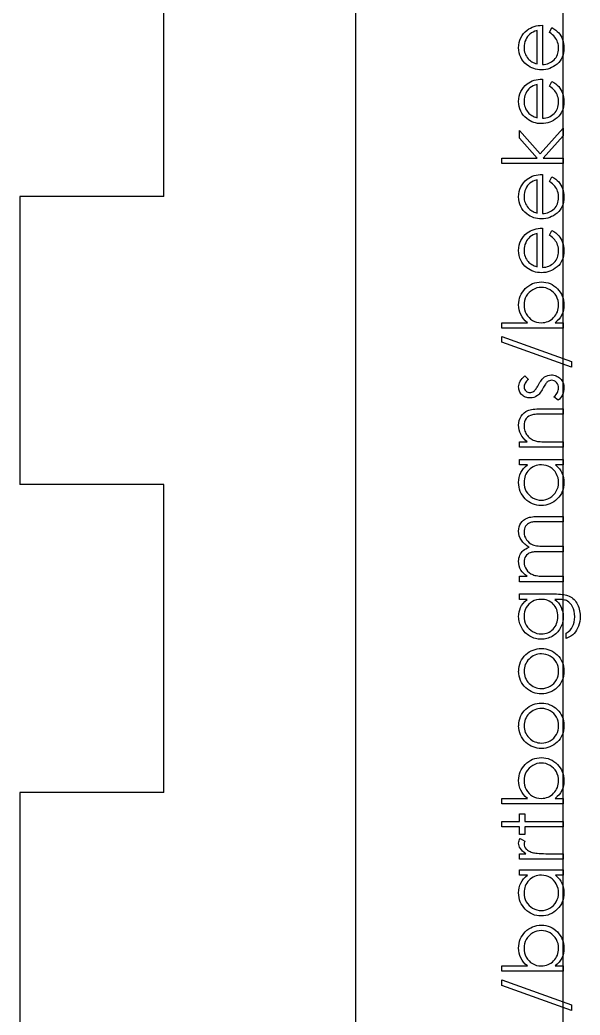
# Model space of a CAD drawing. Header units: millimetres. Extents: x -495 to 17, y 155 to 441.
# Drawn here: x -431.28 to -407.9, y 195.72 to 237.23 of the extents above; entities that cross this region are included whole.
import ezdxf

# ---------------------------------------------------------------- set-up
doc = ezdxf.new("R2010")
doc.units = ezdxf.units.MM

msp = doc.modelspace()

# ---------------------------------------------------------------- linework, layer by layer
at = {"color": 7, "linetype": 'Continuous', "lineweight": 25}
for p, q in [((-417.279, 317.286), (-417.279, 155.286)), ((-425.279, 229.857), (-425.279, 242.714)), ((-431.279, 229.857), (-431.279, 217.857)), ((-425.279, 229.857), (-431.279, 229.857)), ((-425.279, 217.857), (-431.279, 217.857)), ((-425.279, 205), (-425.279, 217.857)), ((-425.279, 205), (-431.279, 205)), ((-431.279, 205), (-431.279, 193))]:
    msp.add_line(p, q, dxfattribs=at)
at = {"color": 7, "linetype": 'Continuous'}
msp.add_line((-408.607, 164.056), (-408.607, 293.248), dxfattribs=at)
at = {"color": 7, "linetype": 'Continuous', "flags": 128}
for points in [[(-409.184, 236.709), (-409.079, 236.908), (-409.079, 236.908), (-408.995, 236.859), (-408.92, 236.807), (-408.854, 236.751), (-408.795, 236.69), (-408.744, 236.627), (-408.7, 236.56), (-408.662, 236.488), (-408.631, 236.413), (-408.607, 236.333), (-408.589, 236.249), (-408.578, 236.159), (-408.575, 236.064), (-408.575, 236.064), (-408.579, 235.959), (-408.593, 235.86), (-408.615, 235.767), (-408.647, 235.679), (-408.687, 235.598), (-408.737, 235.523), (-408.795, 235.452), (-408.863, 235.389), (-408.936, 235.332), (-409.012, 235.282), (-409.09, 235.241), (-409.17, 235.207), (-409.253, 235.179), (-409.338, 235.16), (-409.425, 235.149), (-409.515, 235.145), (-409.515, 235.145), (-409.599, 235.149), (-409.681, 235.158), (-409.761, 235.175), (-409.839, 235.198), (-409.914, 235.228), (-409.986, 235.264), (-410.057, 235.307), (-410.125, 235.356), (-410.125, 235.356), (-410.205, 235.425), (-410.274, 235.501), (-410.332, 235.581), (-410.38, 235.668), (-410.418, 235.76), (-410.444, 235.858), (-410.46, 235.961), (-410.466, 236.07), (-410.466, 236.07), (-410.46, 236.182), (-410.443, 236.289), (-410.415, 236.389), (-410.375, 236.484), (-410.325, 236.573), (-410.263, 236.656), (-410.19, 236.734), (-410.106, 236.806), (-410.106, 236.806), (-410.04, 236.852), (-409.971, 236.891), (-409.898, 236.925), (-409.821, 236.953), (-409.739, 236.975), (-409.654, 236.991), (-409.565, 237), (-409.472, 237.004), (-409.472, 237.004), (-409.472, 235.37), (-409.472, 235.37), (-409.4, 235.374), (-409.331, 235.384), (-409.265, 235.4), (-409.203, 235.422), (-409.144, 235.449), (-409.089, 235.482), (-409.037, 235.522), (-408.988, 235.566), (-408.944, 235.615), (-408.905, 235.667), (-408.873, 235.721), (-408.846, 235.779), (-408.825, 235.839), (-408.811, 235.902), (-408.802, 235.968), (-408.799, 236.036), (-408.799, 236.036), (-408.801, 236.103), (-408.809, 236.169), (-408.823, 236.234), (-408.842, 236.298), (-408.865, 236.36), (-408.892, 236.416), (-408.922, 236.468), (-408.955, 236.515), (-408.996, 236.561), (-409.047, 236.608), (-409.11, 236.658), (-409.184, 236.709)], [(-409.696, 236.78), (-409.785, 236.754), (-409.864, 236.721), (-409.934, 236.683), (-409.994, 236.64), (-410.047, 236.591), (-410.094, 236.534), (-410.137, 236.47), (-410.173, 236.398), (-410.203, 236.322), (-410.224, 236.244), (-410.237, 236.164), (-410.241, 236.081), (-410.241, 236.081), (-410.239, 236.014), (-410.231, 235.949), (-410.217, 235.887), (-410.198, 235.827), (-410.174, 235.769), (-410.145, 235.714), (-410.11, 235.661), (-410.07, 235.611), (-410.07, 235.611), (-410.037, 235.576), (-410, 235.543), (-409.959, 235.513), (-409.914, 235.484), (-409.866, 235.458), (-409.813, 235.434), (-409.757, 235.413), (-409.696, 235.393), (-409.696, 235.393), (-409.696, 236.78)], [(-409.184, 234.465), (-409.079, 234.665), (-409.079, 234.665), (-408.995, 234.616), (-408.92, 234.563), (-408.854, 234.507), (-408.795, 234.447), (-408.744, 234.383), (-408.7, 234.316), (-408.662, 234.244), (-408.631, 234.169), (-408.607, 234.09), (-408.589, 234.005), (-408.578, 233.915), (-408.575, 233.821), (-408.575, 233.821), (-408.579, 233.716), (-408.593, 233.616), (-408.615, 233.523), (-408.647, 233.436), (-408.687, 233.355), (-408.737, 233.279), (-408.795, 233.209), (-408.863, 233.145), (-408.936, 233.088), (-409.012, 233.039), (-409.09, 232.997), (-409.17, 232.963), (-409.253, 232.936), (-409.338, 232.917), (-409.425, 232.906), (-409.515, 232.902), (-409.515, 232.902), (-409.599, 232.905), (-409.681, 232.915), (-409.761, 232.931), (-409.839, 232.954), (-409.914, 232.984), (-409.986, 233.02), (-410.057, 233.063), (-410.125, 233.112), (-410.125, 233.112), (-410.205, 233.182), (-410.274, 233.257), (-410.332, 233.338), (-410.38, 233.424), (-410.418, 233.516), (-410.444, 233.614), (-410.46, 233.717), (-410.466, 233.826), (-410.466, 233.826), (-410.46, 233.939), (-410.443, 234.045), (-410.415, 234.146), (-410.375, 234.24), (-410.325, 234.33), (-410.263, 234.413), (-410.19, 234.49), (-410.106, 234.562), (-410.106, 234.562), (-410.04, 234.608), (-409.971, 234.648), (-409.898, 234.682), (-409.821, 234.709), (-409.739, 234.731), (-409.654, 234.747), (-409.565, 234.757), (-409.472, 234.761), (-409.472, 234.761), (-409.472, 233.126), (-409.472, 233.126), (-409.4, 233.131), (-409.331, 233.141), (-409.265, 233.157), (-409.203, 233.179), (-409.144, 233.206), (-409.089, 233.239), (-409.037, 233.278), (-408.988, 233.323), (-408.944, 233.372), (-408.905, 233.423), (-408.873, 233.478), (-408.846, 233.535), (-408.825, 233.595), (-408.811, 233.659), (-408.802, 233.724), (-408.799, 233.793), (-408.799, 233.793), (-408.801, 233.86), (-408.809, 233.925), (-408.823, 233.991), (-408.842, 234.055), (-408.865, 234.116), (-408.892, 234.173), (-408.922, 234.224), (-408.955, 234.272), (-408.996, 234.317), (-409.047, 234.365), (-409.11, 234.414), (-409.184, 234.465)], [(-409.696, 234.536), (-409.785, 234.51), (-409.864, 234.477), (-409.934, 234.44), (-409.994, 234.397), (-410.047, 234.348), (-410.094, 234.291), (-410.137, 234.226), (-410.173, 234.155), (-410.203, 234.079), (-410.224, 234), (-410.237, 233.92), (-410.241, 233.838), (-410.241, 233.838), (-410.239, 233.771), (-410.231, 233.706), (-410.217, 233.643), (-410.198, 233.583), (-410.174, 233.525), (-410.145, 233.47), (-410.11, 233.418), (-410.07, 233.367), (-410.07, 233.367), (-410.037, 233.332), (-410, 233.299), (-409.959, 233.269), (-409.914, 233.241), (-409.866, 233.215), (-409.813, 233.191), (-409.757, 233.169), (-409.696, 233.15), (-409.696, 233.15), (-409.696, 234.536)], [(-411.17, 231.235), (-411.171, 231.46), (-411.171, 231.46), (-409.688, 231.46), (-409.688, 231.46), (-410.434, 232.291), (-410.434, 232.291), (-410.434, 232.613), (-410.434, 232.613), (-409.568, 231.649), (-409.568, 231.649), (-408.607, 232.71), (-408.607, 232.71), (-408.607, 232.388), (-408.607, 232.388), (-409.448, 231.46), (-409.448, 231.46), (-408.607, 231.46), (-408.607, 231.46), (-408.607, 231.235), (-408.607, 231.235), (-411.171, 231.235)], [(-409.184, 230.491), (-409.079, 230.69), (-409.079, 230.69), (-408.995, 230.641), (-408.92, 230.589), (-408.854, 230.533), (-408.795, 230.472), (-408.744, 230.409), (-408.7, 230.342), (-408.662, 230.27), (-408.631, 230.195), (-408.607, 230.115), (-408.589, 230.031), (-408.578, 229.941), (-408.575, 229.846), (-408.575, 229.846), (-408.579, 229.741), (-408.593, 229.642), (-408.615, 229.549), (-408.647, 229.461), (-408.687, 229.38), (-408.737, 229.305), (-408.795, 229.234), (-408.863, 229.171), (-408.936, 229.114), (-409.012, 229.064), (-409.09, 229.023), (-409.17, 228.989), (-409.253, 228.962), (-409.338, 228.943), (-409.425, 228.931), (-409.515, 228.927), (-409.515, 228.927), (-409.599, 228.931), (-409.681, 228.941), (-409.761, 228.957), (-409.839, 228.98), (-409.914, 229.01), (-409.986, 229.046), (-410.057, 229.089), (-410.125, 229.138), (-410.125, 229.138), (-410.205, 229.207), (-410.274, 229.283), (-410.332, 229.363), (-410.38, 229.45), (-410.418, 229.542), (-410.444, 229.64), (-410.46, 229.743), (-410.466, 229.852), (-410.466, 229.852), (-410.46, 229.964), (-410.443, 230.071), (-410.415, 230.171), (-410.375, 230.266), (-410.325, 230.355), (-410.263, 230.438), (-410.19, 230.516), (-410.106, 230.588), (-410.106, 230.588), (-410.04, 230.634), (-409.971, 230.673), (-409.898, 230.707), (-409.821, 230.735), (-409.739, 230.757), (-409.654, 230.773), (-409.565, 230.782), (-409.472, 230.786), (-409.472, 230.786), (-409.472, 229.152), (-409.472, 229.152), (-409.4, 229.156), (-409.331, 229.166), (-409.265, 229.182), (-409.203, 229.204), (-409.144, 229.231), (-409.089, 229.265), (-409.037, 229.304), (-408.988, 229.348), (-408.944, 229.397), (-408.905, 229.449), (-408.873, 229.503), (-408.846, 229.561), (-408.825, 229.621), (-408.811, 229.684), (-408.802, 229.75), (-408.799, 229.818), (-408.799, 229.818), (-408.801, 229.886), (-408.809, 229.951), (-408.823, 230.016), (-408.842, 230.08), (-408.865, 230.142), (-408.892, 230.199), (-408.922, 230.25), (-408.955, 230.297), (-408.996, 230.343), (-409.047, 230.39), (-409.11, 230.44), (-409.184, 230.491)], [(-409.696, 230.562), (-409.785, 230.536), (-409.864, 230.503), (-409.934, 230.465), (-409.994, 230.422), (-410.047, 230.373), (-410.094, 230.316), (-410.137, 230.252), (-410.173, 230.18), (-410.203, 230.104), (-410.224, 230.026), (-410.237, 229.946), (-410.241, 229.863), (-410.241, 229.863), (-410.239, 229.796), (-410.231, 229.731), (-410.217, 229.669), (-410.198, 229.609), (-410.174, 229.551), (-410.145, 229.496), (-410.11, 229.443), (-410.07, 229.393), (-410.07, 229.393), (-410.037, 229.358), (-410, 229.325), (-409.959, 229.295), (-409.914, 229.267), (-409.866, 229.24), (-409.813, 229.216), (-409.757, 229.195), (-409.696, 229.175), (-409.696, 229.175), (-409.696, 230.562)], [(-409.184, 228.247), (-409.079, 228.447), (-409.079, 228.447), (-408.995, 228.398), (-408.92, 228.345), (-408.854, 228.289), (-408.795, 228.229), (-408.744, 228.165), (-408.7, 228.098), (-408.662, 228.027), (-408.631, 227.951), (-408.607, 227.872), (-408.589, 227.787), (-408.578, 227.698), (-408.575, 227.603), (-408.575, 227.603), (-408.579, 227.498), (-408.593, 227.399), (-408.615, 227.305), (-408.647, 227.218), (-408.687, 227.137), (-408.737, 227.061), (-408.795, 226.991), (-408.863, 226.927), (-408.936, 226.87), (-409.012, 226.821), (-409.09, 226.779), (-409.17, 226.745), (-409.253, 226.718), (-409.338, 226.699), (-409.425, 226.688), (-409.515, 226.684), (-409.515, 226.684), (-409.599, 226.687), (-409.681, 226.697), (-409.761, 226.713), (-409.839, 226.736), (-409.914, 226.766), (-409.986, 226.802), (-410.057, 226.845), (-410.125, 226.894), (-410.125, 226.894), (-410.205, 226.964), (-410.274, 227.039), (-410.332, 227.12), (-410.38, 227.206), (-410.418, 227.298), (-410.444, 227.396), (-410.46, 227.499), (-410.466, 227.608), (-410.466, 227.608), (-410.46, 227.721), (-410.443, 227.827), (-410.415, 227.928), (-410.375, 228.023), (-410.325, 228.112), (-410.263, 228.195), (-410.19, 228.272), (-410.106, 228.344), (-410.106, 228.344), (-410.04, 228.39), (-409.971, 228.43), (-409.898, 228.464), (-409.821, 228.491), (-409.739, 228.513), (-409.654, 228.529), (-409.565, 228.539), (-409.472, 228.543), (-409.472, 228.543), (-409.472, 226.908), (-409.472, 226.908), (-409.4, 226.913), (-409.331, 226.923), (-409.265, 226.939), (-409.203, 226.961), (-409.144, 226.988), (-409.089, 227.021), (-409.037, 227.06), (-408.988, 227.105), (-408.944, 227.154), (-408.905, 227.205), (-408.873, 227.26), (-408.846, 227.317), (-408.825, 227.378), (-408.811, 227.441), (-408.802, 227.506), (-408.799, 227.575), (-408.799, 227.575), (-408.801, 227.642), (-408.809, 227.708), (-408.823, 227.773), (-408.842, 227.837), (-408.865, 227.898), (-408.892, 227.955), (-408.922, 228.007), (-408.955, 228.054), (-408.996, 228.099), (-409.047, 228.147), (-409.11, 228.196), (-409.184, 228.247)], [(-409.696, 228.319), (-409.785, 228.292), (-409.864, 228.259), (-409.934, 228.222), (-409.994, 228.179), (-410.047, 228.13), (-410.094, 228.073), (-410.137, 228.009), (-410.173, 227.937), (-410.203, 227.861), (-410.224, 227.782), (-410.237, 227.702), (-410.241, 227.62), (-410.241, 227.62), (-410.239, 227.553), (-410.231, 227.488), (-410.217, 227.425), (-410.198, 227.365), (-410.174, 227.307), (-410.145, 227.252), (-410.11, 227.2), (-410.07, 227.149), (-410.07, 227.149), (-410.037, 227.114), (-410, 227.082), (-409.959, 227.051), (-409.914, 227.023), (-409.866, 226.997), (-409.813, 226.973), (-409.757, 226.951), (-409.696, 226.932), (-409.696, 226.932), (-409.696, 228.319)], [(-408.607, 224.376), (-411.171, 224.376), (-411.171, 224.376), (-411.171, 224.601), (-411.171, 224.601), (-410.102, 224.601), (-410.102, 224.601), (-410.188, 224.678), (-410.261, 224.76), (-410.324, 224.846), (-410.375, 224.937), (-410.415, 225.033), (-410.443, 225.132), (-410.46, 225.237), (-410.466, 225.346), (-410.466, 225.346), (-410.461, 225.442), (-410.448, 225.536), (-410.427, 225.626), (-410.396, 225.712), (-410.357, 225.794), (-410.31, 225.873), (-410.254, 225.948), (-410.189, 226.02), (-410.118, 226.085), (-410.043, 226.142), (-409.964, 226.19), (-409.882, 226.23), (-409.797, 226.26), (-409.707, 226.282), (-409.614, 226.295), (-409.517, 226.299), (-409.517, 226.299), (-409.421, 226.295), (-409.329, 226.282), (-409.24, 226.26), (-409.155, 226.229), (-409.073, 226.189), (-408.996, 226.141), (-408.921, 226.083), (-408.851, 226.017), (-408.786, 225.945), (-408.73, 225.869), (-408.682, 225.79), (-408.644, 225.707), (-408.613, 225.62), (-408.592, 225.53), (-408.579, 225.436), (-408.575, 225.339), (-408.575, 225.339), (-408.58, 225.228), (-408.597, 225.122), (-408.625, 225.022), (-408.663, 224.927), (-408.714, 224.837), (-408.778, 224.753), (-408.855, 224.674), (-408.945, 224.601), (-408.945, 224.601), (-408.607, 224.601), (-408.607, 224.601), (-408.607, 224.376)], [(-408.799, 225.337), (-408.805, 225.435), (-408.822, 225.529), (-408.852, 225.619), (-408.893, 225.706), (-408.945, 225.786), (-409.006, 225.858), (-409.077, 225.921), (-409.157, 225.975), (-409.244, 226.019), (-409.332, 226.05), (-409.423, 226.069), (-409.517, 226.075), (-409.517, 226.075), (-409.61, 226.068), (-409.702, 226.05), (-409.791, 226.018), (-409.878, 225.974), (-409.959, 225.919), (-410.031, 225.856), (-410.093, 225.784), (-410.146, 225.703), (-410.188, 225.617), (-410.217, 225.528), (-410.235, 225.435), (-410.241, 225.34), (-410.241, 225.34), (-410.235, 225.243), (-410.217, 225.149), (-410.188, 225.057), (-410.146, 224.967), (-410.093, 224.884), (-410.033, 224.811), (-409.965, 224.748), (-409.888, 224.695), (-409.805, 224.654), (-409.716, 224.624), (-409.622, 224.607), (-409.524, 224.601), (-409.524, 224.601), (-409.448, 224.604), (-409.375, 224.614), (-409.306, 224.631), (-409.24, 224.654), (-409.177, 224.684), (-409.117, 224.72), (-409.06, 224.763), (-409.007, 224.813), (-408.958, 224.867), (-408.916, 224.926), (-408.88, 224.986), (-408.851, 225.05), (-408.828, 225.117), (-408.812, 225.188), (-408.802, 225.261), (-408.799, 225.337)], [(-411.17, 224.024), (-408.254, 222.978), (-408.254, 222.978), (-408.254, 222.742), (-408.254, 222.742), (-411.171, 223.787), (-411.171, 223.787), (-411.171, 224.024)], [(-410.206, 222.389), (-410.049, 222.237), (-410.049, 222.237), (-410.094, 222.197), (-410.133, 222.157), (-410.166, 222.117), (-410.193, 222.078), (-410.214, 222.038), (-410.229, 221.999), (-410.238, 221.96), (-410.241, 221.921), (-410.241, 221.921), (-410.237, 221.874), (-410.223, 221.831), (-410.2, 221.79), (-410.168, 221.754), (-410.129, 221.723), (-410.087, 221.701), (-410.043, 221.688), (-409.995, 221.684), (-409.995, 221.684), (-409.952, 221.688), (-409.911, 221.699), (-409.87, 221.719), (-409.83, 221.746), (-409.83, 221.746), (-409.809, 221.764), (-409.788, 221.786), (-409.765, 221.812), (-409.742, 221.842), (-409.718, 221.877), (-409.693, 221.916), (-409.668, 221.959), (-409.641, 222.007), (-409.641, 222.007), (-409.608, 222.065), (-409.576, 222.118), (-409.543, 222.167), (-409.511, 222.21), (-409.479, 222.249), (-409.447, 222.283), (-409.416, 222.312), (-409.385, 222.336), (-409.385, 222.336), (-409.32, 222.373), (-409.251, 222.4), (-409.179, 222.416), (-409.102, 222.421), (-409.102, 222.421), (-409.048, 222.419), (-408.996, 222.412), (-408.946, 222.4), (-408.899, 222.383), (-408.853, 222.361), (-408.809, 222.335), (-408.768, 222.304), (-408.728, 222.268), (-408.692, 222.228), (-408.661, 222.187), (-408.635, 222.143), (-408.613, 222.096), (-408.596, 222.047), (-408.584, 221.995), (-408.577, 221.942), (-408.575, 221.886), (-408.575, 221.886), (-408.579, 221.81), (-408.591, 221.736), (-408.612, 221.664), (-408.641, 221.594), (-408.677, 221.527), (-408.719, 221.467), (-408.767, 221.412), (-408.822, 221.363), (-408.822, 221.363), (-408.991, 221.512), (-408.991, 221.512), (-408.946, 221.555), (-408.907, 221.599), (-408.874, 221.643), (-408.847, 221.688), (-408.826, 221.733), (-408.811, 221.78), (-408.802, 221.827), (-408.799, 221.874), (-408.799, 221.874), (-408.804, 221.939), (-408.821, 221.998), (-408.848, 222.053), (-408.887, 222.103), (-408.932, 222.144), (-408.982, 222.173), (-409.035, 222.191), (-409.093, 222.197), (-409.093, 222.197), (-409.14, 222.193), (-409.185, 222.181), (-409.228, 222.162), (-409.267, 222.135), (-409.267, 222.135), (-409.286, 222.118), (-409.307, 222.095), (-409.329, 222.068), (-409.351, 222.035), (-409.376, 221.998), (-409.401, 221.956), (-409.427, 221.91), (-409.455, 221.858), (-409.455, 221.858), (-409.487, 221.803), (-409.519, 221.752), (-409.55, 221.705), (-409.581, 221.663), (-409.612, 221.626), (-409.643, 221.594), (-409.674, 221.566), (-409.705, 221.543), (-409.705, 221.543), (-409.768, 221.507), (-409.837, 221.481), (-409.909, 221.465), (-409.986, 221.46), (-409.986, 221.46), (-410.037, 221.462), (-410.085, 221.468), (-410.131, 221.478), (-410.175, 221.492), (-410.217, 221.511), (-410.257, 221.533), (-410.294, 221.56), (-410.329, 221.59), (-410.361, 221.624), (-410.389, 221.66), (-410.413, 221.698), (-410.432, 221.738), (-410.447, 221.781), (-410.457, 221.826), (-410.464, 221.872), (-410.466, 221.921), (-410.466, 221.921), (-410.462, 221.979), (-410.45, 222.037), (-410.429, 222.096), (-410.4, 222.155), (-410.364, 222.213), (-410.319, 222.271), (-410.267, 222.33), (-410.206, 222.389)], [(-410.434, 219.408), (-410.434, 219.633), (-410.434, 219.633), (-410.104, 219.633), (-410.104, 219.633), (-410.192, 219.706), (-410.267, 219.783), (-410.33, 219.864), (-410.379, 219.95), (-410.417, 220.038), (-410.444, 220.131), (-410.46, 220.228), (-410.466, 220.328), (-410.466, 220.328), (-410.459, 220.429), (-410.44, 220.524), (-410.407, 220.613), (-410.362, 220.696), (-410.306, 220.771), (-410.241, 220.837), (-410.168, 220.891), (-410.084, 220.934), (-410.037, 220.952), (-409.985, 220.968), (-409.926, 220.981), (-409.861, 220.992), (-409.79, 221), (-409.712, 221.006), (-409.629, 221.01), (-409.54, 221.011), (-409.54, 221.011), (-408.607, 221.011), (-408.607, 221.011), (-408.607, 220.786), (-408.607, 220.786), (-409.466, 220.786), (-409.466, 220.786), (-409.541, 220.786), (-409.609, 220.785), (-409.67, 220.783), (-409.725, 220.78), (-409.774, 220.776), (-409.817, 220.771), (-409.853, 220.766), (-409.882, 220.76), (-409.882, 220.76), (-409.966, 220.734), (-410.038, 220.699), (-410.101, 220.654), (-410.151, 220.599), (-410.191, 220.535), (-410.219, 220.462), (-410.236, 220.38), (-410.241, 220.289), (-410.241, 220.289), (-410.239, 220.235), (-410.233, 220.182), (-410.222, 220.13), (-410.206, 220.081), (-410.187, 220.032), (-410.163, 219.985), (-410.135, 219.94), (-410.102, 219.896), (-410.066, 219.854), (-410.028, 219.816), (-409.988, 219.782), (-409.946, 219.752), (-409.902, 219.725), (-409.856, 219.702), (-409.808, 219.683), (-409.757, 219.667), (-409.757, 219.667), (-409.72, 219.659), (-409.676, 219.652), (-409.626, 219.646), (-409.568, 219.641), (-409.503, 219.638), (-409.431, 219.635), (-409.353, 219.633), (-409.267, 219.633), (-409.267, 219.633), (-408.607, 219.633), (-408.607, 219.633), (-408.607, 219.408), (-408.607, 219.408), (-410.434, 219.408)], [(-410.434, 218.895), (-408.607, 218.895), (-408.607, 218.895), (-408.607, 218.671), (-408.607, 218.671), (-408.923, 218.671), (-408.923, 218.671), (-408.838, 218.593), (-408.766, 218.512), (-408.706, 218.425), (-408.658, 218.334), (-408.622, 218.238), (-408.596, 218.138), (-408.58, 218.034), (-408.575, 217.925), (-408.575, 217.925), (-408.579, 217.828), (-408.592, 217.735), (-408.614, 217.645), (-408.644, 217.559), (-408.683, 217.477), (-408.73, 217.398), (-408.786, 217.323), (-408.852, 217.251), (-408.923, 217.186), (-408.997, 217.129), (-409.076, 217.082), (-409.158, 217.042), (-409.245, 217.011), (-409.334, 216.99), (-409.428, 216.977), (-409.525, 216.972), (-409.525, 216.972), (-409.62, 216.977), (-409.712, 216.99), (-409.801, 217.012), (-409.886, 217.043), (-409.967, 217.083), (-410.044, 217.131), (-410.119, 217.188), (-410.19, 217.254), (-410.254, 217.326), (-410.31, 217.402), (-410.358, 217.481), (-410.396, 217.564), (-410.427, 217.651), (-410.449, 217.741), (-410.461, 217.835), (-410.466, 217.932), (-410.466, 217.932), (-410.46, 218.044), (-410.444, 218.15), (-410.416, 218.25), (-410.377, 218.346), (-410.326, 218.435), (-410.262, 218.52), (-410.185, 218.598), (-410.095, 218.671), (-410.095, 218.671), (-410.434, 218.671), (-410.434, 218.671), (-410.434, 218.895)], [(-410.241, 217.935), (-410.235, 217.837), (-410.218, 217.743), (-410.188, 217.652), (-410.147, 217.566), (-410.095, 217.486), (-410.034, 217.414), (-409.963, 217.351), (-409.883, 217.296), (-409.797, 217.253), (-409.707, 217.222), (-409.616, 217.203), (-409.523, 217.197), (-409.523, 217.197), (-409.429, 217.203), (-409.338, 217.222), (-409.25, 217.253), (-409.163, 217.297), (-409.081, 217.352), (-409.009, 217.416), (-408.947, 217.488), (-408.895, 217.568), (-408.853, 217.655), (-408.823, 217.745), (-408.805, 217.837), (-408.799, 217.933), (-408.799, 217.933), (-408.805, 218.03), (-408.822, 218.125), (-408.853, 218.216), (-408.894, 218.305), (-408.946, 218.388), (-409.006, 218.461), (-409.074, 218.523), (-409.151, 218.576), (-409.235, 218.617), (-409.323, 218.648), (-409.417, 218.665), (-409.516, 218.671), (-409.516, 218.671), (-409.592, 218.668), (-409.664, 218.658), (-409.734, 218.641), (-409.8, 218.618), (-409.863, 218.588), (-409.923, 218.551), (-409.98, 218.508), (-410.033, 218.458), (-410.082, 218.404), (-410.125, 218.346), (-410.16, 218.285), (-410.189, 218.221), (-410.212, 218.154), (-410.228, 218.084), (-410.238, 218.011), (-410.241, 217.935)], [(-410.434, 213.799), (-410.434, 214.024), (-410.434, 214.024), (-410.116, 214.024), (-410.116, 214.024), (-410.198, 214.086), (-410.268, 214.149), (-410.326, 214.212), (-410.373, 214.277), (-410.373, 214.277), (-410.414, 214.368), (-410.443, 214.461), (-410.46, 214.556), (-410.466, 214.654), (-410.466, 214.654), (-410.462, 214.72), (-410.453, 214.784), (-410.436, 214.846), (-410.413, 214.907), (-410.384, 214.965), (-410.352, 215.016), (-410.315, 215.063), (-410.274, 215.103), (-410.226, 215.14), (-410.168, 215.174), (-410.101, 215.206), (-410.024, 215.235), (-410.024, 215.235), (-410.077, 215.265), (-410.126, 215.297), (-410.172, 215.331), (-410.215, 215.367), (-410.254, 215.404), (-410.291, 215.443), (-410.324, 215.484), (-410.353, 215.528), (-410.402, 215.617), (-410.438, 215.71), (-410.459, 215.805), (-410.466, 215.905), (-410.466, 215.905), (-410.46, 215.997), (-410.442, 216.083), (-410.413, 216.164), (-410.371, 216.239), (-410.319, 216.306), (-410.257, 216.365), (-410.186, 216.414), (-410.106, 216.454), (-410.061, 216.47), (-410.01, 216.484), (-409.954, 216.496), (-409.893, 216.506), (-409.827, 216.514), (-409.755, 216.519), (-409.678, 216.523), (-409.596, 216.524), (-409.596, 216.524), (-408.607, 216.524), (-408.607, 216.524), (-408.607, 216.299), (-408.607, 216.299), (-409.597, 216.299), (-409.597, 216.299), (-409.667, 216.299), (-409.732, 216.297), (-409.791, 216.293), (-409.844, 216.289), (-409.891, 216.283), (-409.933, 216.275), (-409.969, 216.267), (-409.999, 216.257), (-410.051, 216.232), (-410.098, 216.199), (-410.139, 216.159), (-410.175, 216.111), (-410.204, 216.058), (-410.225, 215.999), (-410.237, 215.935), (-410.241, 215.866), (-410.241, 215.866), (-410.235, 215.781), (-410.216, 215.701), (-410.185, 215.623), (-410.141, 215.55), (-410.087, 215.482), (-410.024, 215.425), (-409.953, 215.378), (-409.874, 215.34), (-409.829, 215.324), (-409.777, 215.311), (-409.718, 215.3), (-409.651, 215.29), (-409.579, 215.283), (-409.499, 215.278), (-409.411, 215.275), (-409.317, 215.274), (-409.317, 215.274), (-408.607, 215.274), (-408.607, 215.274), (-408.607, 215.049), (-408.607, 215.049), (-409.536, 215.049), (-409.536, 215.049), (-409.614, 215.049), (-409.687, 215.047), (-409.752, 215.043), (-409.812, 215.039), (-409.864, 215.033), (-409.91, 215.026), (-409.949, 215.017), (-409.982, 215.007), (-410.038, 214.983), (-410.088, 214.95), (-410.132, 214.91), (-410.171, 214.861), (-410.202, 214.807), (-410.224, 214.748), (-410.237, 214.684), (-410.241, 214.615), (-410.241, 214.615), (-410.235, 214.533), (-410.217, 214.455), (-410.186, 214.379), (-410.144, 214.306), (-410.09, 214.238), (-410.029, 214.18), (-409.959, 214.132), (-409.881, 214.093), (-409.837, 214.077), (-409.788, 214.063), (-409.732, 214.051), (-409.672, 214.041), (-409.606, 214.033), (-409.535, 214.028), (-409.458, 214.025), (-409.375, 214.024), (-409.375, 214.024), (-408.607, 214.024), (-408.607, 214.024), (-408.607, 213.799), (-408.607, 213.799), (-410.434, 213.799)], [(-410.434, 213.062), (-410.434, 213.286), (-410.434, 213.286), (-408.984, 213.286), (-408.984, 213.286), (-408.891, 213.285), (-408.805, 213.282), (-408.725, 213.277), (-408.652, 213.27), (-408.585, 213.26), (-408.525, 213.249), (-408.471, 213.235), (-408.423, 213.22), (-408.423, 213.22), (-408.362, 213.195), (-408.305, 213.166), (-408.252, 213.133), (-408.201, 213.095), (-408.155, 213.053), (-408.112, 213.008), (-408.073, 212.957), (-408.037, 212.903), (-408.005, 212.845), (-407.978, 212.785), (-407.955, 212.721), (-407.936, 212.654), (-407.921, 212.585), (-407.91, 212.513), (-407.903, 212.438), (-407.901, 212.36), (-407.901, 212.36), (-407.905, 212.247), (-407.918, 212.14), (-407.939, 212.038), (-407.969, 211.943), (-408.005, 211.855), (-408.047, 211.775), (-408.095, 211.704), (-408.148, 211.642), (-408.211, 211.585), (-408.287, 211.53), (-408.376, 211.478), (-408.478, 211.427), (-408.478, 211.427), (-408.478, 211.652), (-408.478, 211.652), (-408.394, 211.708), (-408.322, 211.773), (-408.262, 211.845), (-408.212, 211.925), (-408.174, 212.013), (-408.147, 212.112), (-408.131, 212.22), (-408.126, 212.339), (-408.126, 212.339), (-408.131, 212.456), (-408.147, 212.564), (-408.174, 212.662), (-408.212, 212.751), (-408.259, 212.829), (-408.31, 212.895), (-408.367, 212.948), (-408.429, 212.99), (-408.465, 213.008), (-408.505, 213.022), (-408.552, 213.034), (-408.603, 213.044), (-408.66, 213.052), (-408.722, 213.058), (-408.789, 213.061), (-408.862, 213.062), (-408.862, 213.062), (-408.957, 213.062), (-408.957, 213.062), (-408.877, 212.992), (-408.807, 212.915), (-408.747, 212.83), (-408.697, 212.738), (-408.658, 212.641), (-408.629, 212.541), (-408.612, 212.438), (-408.607, 212.332), (-408.607, 212.332), (-408.609, 212.269), (-408.614, 212.208), (-408.624, 212.147), (-408.638, 212.088), (-408.655, 212.029), (-408.676, 211.971), (-408.702, 211.914), (-408.731, 211.859), (-408.763, 211.805), (-408.798, 211.755), (-408.836, 211.707), (-408.877, 211.662), (-408.92, 211.621), (-408.965, 211.583), (-409.014, 211.548), (-409.065, 211.516), (-409.118, 211.488), (-409.173, 211.464), (-409.228, 211.443), (-409.285, 211.425), (-409.343, 211.412), (-409.403, 211.403), (-409.464, 211.397), (-409.526, 211.395), (-409.526, 211.395), (-409.588, 211.397), (-409.65, 211.403), (-409.71, 211.413), (-409.769, 211.427), (-409.827, 211.445), (-409.884, 211.466), (-409.94, 211.492), (-409.995, 211.521), (-410.048, 211.554), (-410.098, 211.59), (-410.145, 211.629), (-410.19, 211.671), (-410.231, 211.716), (-410.27, 211.765), (-410.306, 211.816), (-410.339, 211.87), (-410.368, 211.926), (-410.394, 211.982), (-410.416, 212.04), (-410.434, 212.098), (-410.448, 212.157), (-410.458, 212.217), (-410.464, 212.278), (-410.466, 212.339), (-410.466, 212.339), (-410.461, 212.44), (-410.446, 212.537), (-410.422, 212.63), (-410.388, 212.721), (-410.342, 212.808), (-410.281, 212.895), (-410.205, 212.979), (-410.114, 213.062), (-410.114, 213.062), (-410.434, 213.062)], [(-410.241, 212.357), (-410.235, 212.259), (-410.217, 212.164), (-410.188, 212.074), (-410.146, 211.986), (-410.093, 211.905), (-410.032, 211.833), (-409.961, 211.771), (-409.882, 211.717), (-409.796, 211.674), (-409.706, 211.644), (-409.613, 211.626), (-409.517, 211.62), (-409.517, 211.62), (-409.444, 211.623), (-409.375, 211.632), (-409.308, 211.648), (-409.245, 211.67), (-409.186, 211.698), (-409.129, 211.733), (-409.075, 211.774), (-409.025, 211.821), (-408.98, 211.873), (-408.94, 211.929), (-408.907, 211.989), (-408.88, 212.052), (-408.859, 212.12), (-408.843, 212.191), (-408.834, 212.265), (-408.831, 212.343), (-408.831, 212.343), (-408.834, 212.423), (-408.843, 212.498), (-408.858, 212.569), (-408.879, 212.636), (-408.906, 212.699), (-408.94, 212.758), (-408.979, 212.814), (-409.024, 212.865), (-409.074, 212.911), (-409.128, 212.951), (-409.186, 212.985), (-409.247, 213.013), (-409.312, 213.035), (-409.381, 213.05), (-409.453, 213.059), (-409.53, 213.062), (-409.53, 213.062), (-409.63, 213.057), (-409.723, 213.04), (-409.812, 213.011), (-409.895, 212.971), (-409.971, 212.921), (-410.038, 212.862), (-410.098, 212.793), (-410.149, 212.715), (-410.189, 212.63), (-410.218, 212.542), (-410.235, 212.451), (-410.241, 212.357)], [(-410.465, 210.066), (-410.461, 210.169), (-410.447, 210.267), (-410.423, 210.36), (-410.39, 210.449), (-410.348, 210.534), (-410.296, 210.614), (-410.235, 210.689), (-410.165, 210.76), (-410.165, 210.76), (-410.094, 210.819), (-410.021, 210.87), (-409.945, 210.913), (-409.865, 210.948), (-409.782, 210.976), (-409.696, 210.995), (-409.607, 211.007), (-409.515, 211.011), (-409.515, 211.011), (-409.422, 211.007), (-409.333, 210.994), (-409.246, 210.974), (-409.162, 210.945), (-409.081, 210.908), (-409.003, 210.862), (-408.929, 210.809), (-408.857, 210.746), (-408.79, 210.678), (-408.733, 210.605), (-408.685, 210.527), (-408.645, 210.444), (-408.614, 210.357), (-408.592, 210.265), (-408.579, 210.168), (-408.575, 210.066), (-408.575, 210.066), (-408.579, 209.964), (-408.592, 209.867), (-408.614, 209.775), (-408.645, 209.687), (-408.685, 209.604), (-408.733, 209.526), (-408.79, 209.453), (-408.857, 209.384), (-408.929, 209.322), (-409.003, 209.269), (-409.081, 209.223), (-409.162, 209.186), (-409.246, 209.157), (-409.333, 209.136), (-409.422, 209.124), (-409.515, 209.12), (-409.515, 209.12), (-409.607, 209.124), (-409.696, 209.135), (-409.781, 209.155), (-409.864, 209.182), (-409.943, 209.217), (-410.02, 209.261), (-410.093, 209.312), (-410.163, 209.37), (-410.163, 209.37), (-410.234, 209.441), (-410.295, 209.517), (-410.347, 209.597), (-410.39, 209.682), (-410.423, 209.771), (-410.447, 209.865), (-410.461, 209.964), (-410.466, 210.066)], [(-410.241, 210.065), (-410.238, 209.993), (-410.228, 209.923), (-410.211, 209.855), (-410.188, 209.79), (-410.158, 209.728), (-410.122, 209.668), (-410.078, 209.611), (-410.028, 209.556), (-409.974, 209.507), (-409.916, 209.464), (-409.856, 209.427), (-409.793, 209.397), (-409.727, 209.374), (-409.659, 209.358), (-409.588, 209.348), (-409.514, 209.344), (-409.514, 209.344), (-409.418, 209.35), (-409.325, 209.368), (-409.236, 209.399), (-409.15, 209.441), (-409.071, 209.493), (-409.001, 209.555), (-408.941, 209.625), (-408.891, 209.703), (-408.851, 209.787), (-408.822, 209.876), (-408.804, 209.969), (-408.799, 210.065), (-408.799, 210.065), (-408.804, 210.162), (-408.822, 210.255), (-408.851, 210.343), (-408.891, 210.427), (-408.941, 210.506), (-409.001, 210.576), (-409.071, 210.637), (-409.15, 210.689), (-409.236, 210.732), (-409.325, 210.762), (-409.418, 210.78), (-409.514, 210.786), (-409.514, 210.786), (-409.588, 210.783), (-409.659, 210.773), (-409.727, 210.756), (-409.793, 210.733), (-409.856, 210.703), (-409.916, 210.666), (-409.974, 210.623), (-410.028, 210.573), (-410.078, 210.519), (-410.122, 210.461), (-410.158, 210.402), (-410.188, 210.34), (-410.211, 210.275), (-410.228, 210.208), (-410.238, 210.137), (-410.241, 210.065)], [(-410.465, 207.791), (-410.461, 207.893), (-410.447, 207.991), (-410.423, 208.085), (-410.39, 208.174), (-410.348, 208.258), (-410.296, 208.338), (-410.235, 208.414), (-410.165, 208.485), (-410.165, 208.485), (-410.094, 208.543), (-410.021, 208.594), (-409.945, 208.638), (-409.865, 208.673), (-409.782, 208.7), (-409.696, 208.72), (-409.607, 208.731), (-409.515, 208.735), (-409.515, 208.735), (-409.422, 208.731), (-409.333, 208.719), (-409.246, 208.698), (-409.162, 208.669), (-409.081, 208.632), (-409.003, 208.586), (-408.929, 208.533), (-408.857, 208.471), (-408.79, 208.402), (-408.733, 208.329), (-408.685, 208.251), (-408.645, 208.169), (-408.614, 208.081), (-408.592, 207.989), (-408.579, 207.892), (-408.575, 207.791), (-408.575, 207.791), (-408.579, 207.689), (-408.592, 207.591), (-408.614, 207.499), (-408.645, 207.412), (-408.685, 207.328), (-408.733, 207.25), (-408.79, 207.177), (-408.857, 207.109), (-408.929, 207.046), (-409.003, 206.993), (-409.081, 206.947), (-409.162, 206.91), (-409.246, 206.881), (-409.333, 206.861), (-409.422, 206.848), (-409.515, 206.844), (-409.515, 206.844), (-409.607, 206.848), (-409.696, 206.86), (-409.781, 206.879), (-409.864, 206.907), (-409.943, 206.942), (-410.02, 206.985), (-410.093, 207.036), (-410.163, 207.095), (-410.163, 207.095), (-410.234, 207.166), (-410.295, 207.241), (-410.347, 207.321), (-410.39, 207.407), (-410.423, 207.496), (-410.447, 207.589), (-410.461, 207.688), (-410.466, 207.791)], [(-410.241, 207.79), (-410.238, 207.717), (-410.228, 207.647), (-410.211, 207.579), (-410.188, 207.515), (-410.158, 207.452), (-410.122, 207.393), (-410.078, 207.335), (-410.028, 207.281), (-409.974, 207.231), (-409.916, 207.188), (-409.856, 207.152), (-409.793, 207.122), (-409.727, 207.099), (-409.659, 207.082), (-409.588, 207.072), (-409.514, 207.069), (-409.514, 207.069), (-409.418, 207.075), (-409.325, 207.093), (-409.236, 207.123), (-409.15, 207.165), (-409.071, 207.218), (-409.001, 207.279), (-408.941, 207.349), (-408.891, 207.427), (-408.851, 207.512), (-408.822, 207.6), (-408.804, 207.693), (-408.799, 207.79), (-408.799, 207.79), (-408.804, 207.886), (-408.822, 207.979), (-408.851, 208.067), (-408.891, 208.152), (-408.941, 208.23), (-409.001, 208.3), (-409.071, 208.361), (-409.15, 208.414), (-409.236, 208.456), (-409.325, 208.487), (-409.418, 208.505), (-409.514, 208.511), (-409.514, 208.511), (-409.588, 208.507), (-409.659, 208.497), (-409.727, 208.481), (-409.793, 208.458), (-409.856, 208.428), (-409.916, 208.391), (-409.974, 208.348), (-410.028, 208.297), (-410.078, 208.243), (-410.122, 208.186), (-410.158, 208.126), (-410.188, 208.064), (-410.211, 207.999), (-410.228, 207.932), (-410.238, 207.862), (-410.241, 207.79)], [(-408.607, 204.536), (-411.171, 204.536), (-411.171, 204.536), (-411.171, 204.761), (-411.171, 204.761), (-410.102, 204.761), (-410.102, 204.761), (-410.188, 204.838), (-410.261, 204.92), (-410.324, 205.007), (-410.375, 205.097), (-410.415, 205.193), (-410.443, 205.293), (-410.46, 205.397), (-410.466, 205.506), (-410.466, 205.506), (-410.461, 205.603), (-410.448, 205.696), (-410.427, 205.786), (-410.396, 205.872), (-410.357, 205.954), (-410.31, 206.033), (-410.254, 206.108), (-410.189, 206.18), (-410.118, 206.246), (-410.043, 206.302), (-409.964, 206.35), (-409.882, 206.39), (-409.797, 206.42), (-409.707, 206.442), (-409.614, 206.455), (-409.517, 206.46), (-409.517, 206.46), (-409.421, 206.455), (-409.329, 206.442), (-409.24, 206.42), (-409.155, 206.389), (-409.073, 206.349), (-408.996, 206.301), (-408.921, 206.244), (-408.851, 206.178), (-408.786, 206.105), (-408.73, 206.029), (-408.682, 205.95), (-408.644, 205.867), (-408.613, 205.78), (-408.592, 205.69), (-408.579, 205.596), (-408.575, 205.499), (-408.575, 205.499), (-408.58, 205.388), (-408.597, 205.282), (-408.625, 205.182), (-408.663, 205.087), (-408.714, 204.997), (-408.778, 204.913), (-408.855, 204.834), (-408.945, 204.761), (-408.945, 204.761), (-408.607, 204.761), (-408.607, 204.761), (-408.607, 204.536)], [(-408.799, 205.497), (-408.805, 205.595), (-408.822, 205.689), (-408.852, 205.779), (-408.893, 205.866), (-408.945, 205.946), (-409.006, 206.018), (-409.077, 206.081), (-409.157, 206.135), (-409.244, 206.179), (-409.332, 206.21), (-409.423, 206.229), (-409.517, 206.235), (-409.517, 206.235), (-409.61, 206.229), (-409.702, 206.21), (-409.791, 206.178), (-409.878, 206.134), (-409.959, 206.079), (-410.031, 206.016), (-410.093, 205.944), (-410.146, 205.864), (-410.188, 205.777), (-410.217, 205.688), (-410.235, 205.596), (-410.241, 205.501), (-410.241, 205.501), (-410.235, 205.403), (-410.217, 205.309), (-410.188, 205.217), (-410.146, 205.127), (-410.093, 205.044), (-410.033, 204.971), (-409.965, 204.908), (-409.888, 204.855), (-409.805, 204.814), (-409.716, 204.784), (-409.622, 204.767), (-409.524, 204.761), (-409.524, 204.761), (-409.448, 204.764), (-409.375, 204.774), (-409.306, 204.791), (-409.24, 204.814), (-409.177, 204.844), (-409.117, 204.881), (-409.06, 204.924), (-409.007, 204.973), (-408.958, 205.028), (-408.916, 205.086), (-408.88, 205.146), (-408.851, 205.211), (-408.828, 205.278), (-408.812, 205.348), (-408.802, 205.421), (-408.799, 205.497)], [(-411.17, 203.575), (-411.171, 203.799), (-411.171, 203.799), (-410.434, 203.799), (-410.434, 203.799), (-410.434, 204.12), (-410.434, 204.12), (-410.209, 204.12), (-410.209, 204.12), (-410.209, 203.799), (-410.209, 203.799), (-408.607, 203.799), (-408.607, 203.799), (-408.607, 203.575), (-408.607, 203.575), (-410.209, 203.575), (-410.209, 203.575), (-410.209, 203.254), (-410.209, 203.254), (-410.434, 203.254), (-410.434, 203.254), (-410.434, 203.575), (-410.434, 203.575), (-411.171, 203.575)], [(-410.434, 202.229), (-410.434, 202.453), (-410.434, 202.453), (-410.165, 202.453), (-410.165, 202.453), (-410.239, 202.504), (-410.302, 202.557), (-410.354, 202.61), (-410.395, 202.665), (-410.426, 202.722), (-410.448, 202.78), (-410.461, 202.839), (-410.466, 202.899), (-410.466, 202.899), (-410.462, 202.945), (-410.45, 202.993), (-410.431, 203.043), (-410.403, 203.094), (-410.403, 203.094), (-410.209, 202.971), (-410.209, 202.971), (-410.223, 202.938), (-410.233, 202.908), (-410.239, 202.881), (-410.241, 202.856), (-410.241, 202.856), (-410.235, 202.803), (-410.217, 202.75), (-410.188, 202.698), (-410.146, 202.647), (-410.12, 202.622), (-410.091, 202.599), (-410.058, 202.578), (-410.023, 202.558), (-409.984, 202.54), (-409.942, 202.523), (-409.896, 202.507), (-409.848, 202.493), (-409.848, 202.493), (-409.804, 202.484), (-409.75, 202.476), (-409.687, 202.469), (-409.613, 202.463), (-409.53, 202.459), (-409.436, 202.456), (-409.334, 202.454), (-409.221, 202.453), (-409.221, 202.453), (-408.607, 202.453), (-408.607, 202.453), (-408.607, 202.229), (-408.607, 202.229), (-410.434, 202.229)], [(-410.434, 201.78), (-408.607, 201.78), (-408.607, 201.78), (-408.607, 201.556), (-408.607, 201.556), (-408.923, 201.556), (-408.923, 201.556), (-408.838, 201.478), (-408.766, 201.396), (-408.706, 201.309), (-408.658, 201.218), (-408.622, 201.123), (-408.596, 201.023), (-408.58, 200.918), (-408.575, 200.81), (-408.575, 200.81), (-408.579, 200.713), (-408.592, 200.62), (-408.614, 200.53), (-408.644, 200.444), (-408.683, 200.362), (-408.73, 200.283), (-408.786, 200.208), (-408.852, 200.136), (-408.923, 200.07), (-408.997, 200.014), (-409.076, 199.966), (-409.158, 199.927), (-409.245, 199.896), (-409.334, 199.875), (-409.428, 199.861), (-409.525, 199.857), (-409.525, 199.857), (-409.62, 199.861), (-409.712, 199.875), (-409.801, 199.897), (-409.886, 199.928), (-409.967, 199.967), (-410.044, 200.015), (-410.119, 200.072), (-410.19, 200.138), (-410.254, 200.211), (-410.31, 200.287), (-410.358, 200.366), (-410.396, 200.449), (-410.427, 200.536), (-410.449, 200.626), (-410.461, 200.719), (-410.466, 200.817), (-410.466, 200.817), (-410.46, 200.928), (-410.444, 201.034), (-410.416, 201.135), (-410.377, 201.23), (-410.326, 201.32), (-410.262, 201.404), (-410.185, 201.483), (-410.095, 201.556), (-410.095, 201.556), (-410.434, 201.556), (-410.434, 201.556), (-410.434, 201.78)], [(-410.241, 200.82), (-410.235, 200.721), (-410.218, 200.627), (-410.188, 200.537), (-410.147, 200.45), (-410.095, 200.37), (-410.034, 200.299), (-409.963, 200.236), (-409.883, 200.181), (-409.797, 200.137), (-409.707, 200.106), (-409.616, 200.087), (-409.523, 200.081), (-409.523, 200.081), (-409.429, 200.088), (-409.338, 200.106), (-409.25, 200.138), (-409.163, 200.182), (-409.081, 200.237), (-409.009, 200.3), (-408.947, 200.372), (-408.895, 200.453), (-408.853, 200.54), (-408.823, 200.629), (-408.805, 200.722), (-408.799, 200.818), (-408.799, 200.818), (-408.805, 200.915), (-408.822, 201.009), (-408.853, 201.101), (-408.894, 201.19), (-408.946, 201.273), (-409.006, 201.346), (-409.074, 201.408), (-409.151, 201.461), (-409.235, 201.502), (-409.323, 201.532), (-409.417, 201.55), (-409.516, 201.556), (-409.516, 201.556), (-409.592, 201.552), (-409.664, 201.542), (-409.734, 201.526), (-409.8, 201.503), (-409.863, 201.473), (-409.923, 201.436), (-409.98, 201.393), (-410.033, 201.343), (-410.082, 201.288), (-410.125, 201.231), (-410.16, 201.17), (-410.189, 201.106), (-410.212, 201.039), (-410.228, 200.969), (-410.238, 200.896), (-410.241, 200.82)], [(-408.607, 197.549), (-411.171, 197.549), (-411.171, 197.549), (-411.171, 197.774), (-411.171, 197.774), (-410.102, 197.774), (-410.102, 197.774), (-410.188, 197.851), (-410.261, 197.933), (-410.324, 198.02), (-410.375, 198.11), (-410.415, 198.206), (-410.443, 198.305), (-410.46, 198.41), (-410.466, 198.519), (-410.466, 198.519), (-410.461, 198.615), (-410.448, 198.709), (-410.427, 198.799), (-410.396, 198.885), (-410.357, 198.967), (-410.31, 199.046), (-410.254, 199.121), (-410.189, 199.193), (-410.118, 199.259), (-410.043, 199.315), (-409.964, 199.363), (-409.882, 199.403), (-409.797, 199.433), (-409.707, 199.455), (-409.614, 199.468), (-409.517, 199.472), (-409.517, 199.472), (-409.421, 199.468), (-409.329, 199.455), (-409.24, 199.433), (-409.155, 199.402), (-409.073, 199.362), (-408.996, 199.314), (-408.921, 199.257), (-408.851, 199.19), (-408.786, 199.118), (-408.73, 199.042), (-408.682, 198.963), (-408.644, 198.88), (-408.613, 198.793), (-408.592, 198.703), (-408.579, 198.609), (-408.575, 198.512), (-408.575, 198.512), (-408.58, 198.401), (-408.597, 198.295), (-408.625, 198.195), (-408.663, 198.1), (-408.714, 198.01), (-408.778, 197.926), (-408.855, 197.847), (-408.945, 197.774), (-408.945, 197.774), (-408.607, 197.774), (-408.607, 197.774), (-408.607, 197.549)], [(-408.799, 198.51), (-408.805, 198.608), (-408.822, 198.702), (-408.852, 198.792), (-408.893, 198.879), (-408.945, 198.959), (-409.006, 199.031), (-409.077, 199.094), (-409.157, 199.148), (-409.244, 199.192), (-409.332, 199.223), (-409.423, 199.242), (-409.517, 199.248), (-409.517, 199.248), (-409.61, 199.241), (-409.702, 199.223), (-409.791, 199.191), (-409.878, 199.147), (-409.959, 199.092), (-410.031, 199.029), (-410.093, 198.957), (-410.146, 198.876), (-410.188, 198.79), (-410.217, 198.701), (-410.235, 198.608), (-410.241, 198.513), (-410.241, 198.513), (-410.235, 198.416), (-410.217, 198.322), (-410.188, 198.23), (-410.146, 198.14), (-410.093, 198.057), (-410.033, 197.984), (-409.965, 197.921), (-409.888, 197.868), (-409.805, 197.827), (-409.716, 197.797), (-409.622, 197.78), (-409.524, 197.774), (-409.524, 197.774), (-409.448, 197.777), (-409.375, 197.787), (-409.306, 197.804), (-409.24, 197.827), (-409.177, 197.857), (-409.117, 197.893), (-409.06, 197.936), (-409.007, 197.986), (-408.958, 198.041), (-408.916, 198.099), (-408.88, 198.159), (-408.851, 198.223), (-408.828, 198.29), (-408.812, 198.361), (-408.802, 198.434), (-408.799, 198.51)], [(-411.17, 197.197), (-408.254, 196.151), (-408.254, 196.151), (-408.254, 195.915), (-408.254, 195.915), (-411.171, 196.96), (-411.171, 196.96), (-411.171, 197.197)]]:
    msp.add_lwpolyline(points, dxfattribs=at)

doc.saveas('drawing.dxf')
